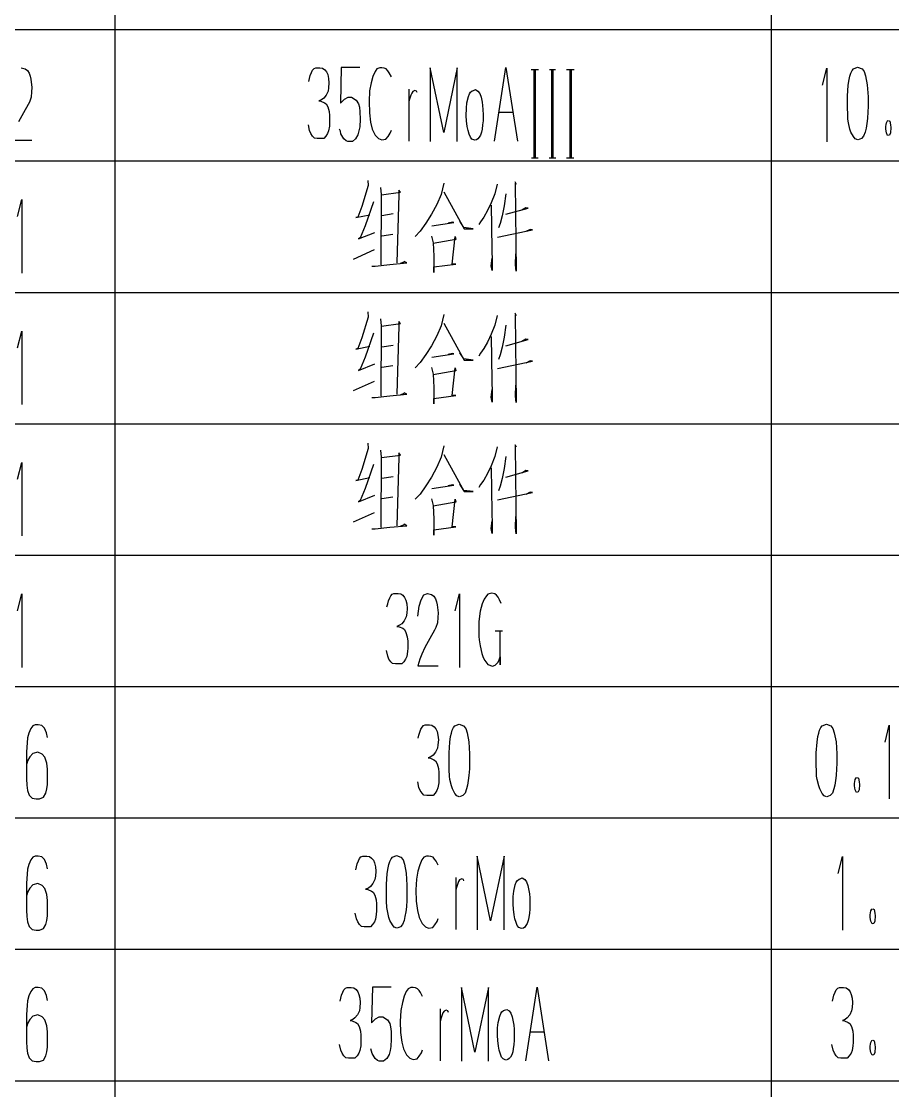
# Model space of a CAD drawing. Extents: x 0 to 8410, y 0 to 11890.
# Drawn here: x 7460 to 7925, y 1775 to 2344 of the extents above; entities that cross this region are included whole.
import ezdxf

# ---------------------------------------------------------------- set-up
doc = ezdxf.new("R2010")
doc.units = 0
doc.header["$MEASUREMENT"] = 0
doc.layers.add('6', color=7, linetype='Continuous')
doc.layers.add('9', color=7, linetype='Continuous')

# ---------------------------------------------------------------- blocks, each defined once
blk = doc.blocks.new('BLKENT892')
at = {"layer": '9', "color": 2, "linetype": 'Continuous'}
for p, q in [((7466.14, 1829), (7465.1, 1827.6)), ((7467.39, 1829.6), (7466.14, 1829)), ((7469.02, 1829.6), (7467.39, 1829.6)), ((7470.98, 1829.2), (7469.02, 1829.6)), ((7472.29, 1827.8), (7470.98, 1829.2)), ((7631.96, 1828.4), (7632.74, 1829.2)), ((7632.74, 1829.2), (7633.66, 1829.6)), ((7633.66, 1829.6), (7635.88, 1829.6)), ((7635.88, 1829.6), (7637.25, 1829.4)), ((7637.25, 1829.4), (7638.43, 1828.6)), ((7647.25, 1829.8), (7646.73, 1810.8)), ((7657.19, 1829.8), (7647.25, 1829.8)), ((7666.21, 1829), (7665.23, 1827.6)), ((7667.71, 1829.6), (7666.21, 1829)), ((7668.82, 1829.6), (7667.71, 1829.6)), ((7670.07, 1829.4), (7668.82, 1829.6)), ((7671.18, 1829), (7670.07, 1829.4)), ((7672.03, 1828), (7671.18, 1829)), ((7701.83, 1795.2), (7694.64, 1829.6)), ((7694.64, 1829.6), (7694.64, 1790.4)), ((7709.02, 1829.6), (7701.83, 1795.2)), ((7709.02, 1790.4), (7709.02, 1829.6)), ((7728.89, 1790.6), (7734.97, 1829.8)), ((7734.97, 1829.8), (7741.11, 1790.6)), ((7894.46, 1828.4), (7895.24, 1829.2)), ((7895.24, 1829.2), (7896.16, 1829.6)), ((7896.16, 1829.6), (7898.38, 1829.6)), ((7898.38, 1829.6), (7899.75, 1829.4)), ((7899.75, 1829.4), (7900.93, 1828.6)), ((7464.05, 1825.2), (7463.33, 1822.6)), ((7465.1, 1827.6), (7464.05, 1825.2)), ((7473.46, 1825.4), (7472.29, 1827.8)), ((7473.92, 1822.8), (7473.46, 1825.4)), ((7629.93, 1822.4), (7630.33, 1824)), ((7630.33, 1824), (7630.72, 1825.6)), ((7630.72, 1825.6), (7631.37, 1827.2)), ((7631.37, 1827.2), (7631.96, 1828.4)), ((7638.43, 1828.6), (7639.35, 1827.4)), ((7639.35, 1827.4), (7640, 1826)), ((7640, 1826), (7640.46, 1824)), ((7640.46, 1824), (7640.65, 1821.6)), ((7664.05, 1825), (7663.14, 1821.6)), ((7665.23, 1827.6), (7664.05, 1825)), ((7672.75, 1827), (7672.03, 1828)), ((7673.92, 1824.8), (7672.75, 1827)), ((7892.43, 1822.4), (7892.83, 1824)), ((7892.83, 1824), (7893.22, 1825.6)), ((7893.22, 1825.6), (7893.87, 1827.2)), ((7893.87, 1827.2), (7894.46, 1828.4)), ((7900.93, 1828.6), (7901.85, 1827.4)), ((7901.85, 1827.4), (7902.5, 1826)), ((7902.5, 1826), (7902.96, 1824)), ((7902.96, 1824), (7903.15, 1821.6)), ((7463.14, 1820), (7462.74, 1815.2)), ((7463.33, 1822.6), (7463.14, 1820)), ((7640.46, 1819), (7640.2, 1817.2)), ((7640.65, 1821.6), (7640.46, 1819)), ((7662.35, 1817.4), (7662.03, 1811.6)), ((7663.14, 1821.6), (7662.35, 1817.4)), ((7683.33, 1818.2), (7683.33, 1790.6)), ((7686.54, 1817.6), (7685.36, 1817)), ((7687.32, 1817.2), (7686.54, 1817.6)), ((7716.21, 1816.6), (7716.99, 1817.4)), ((7716.99, 1817.4), (7717.65, 1817.6)), ((7717.65, 1817.6), (7718.76, 1818)), ((7718.76, 1818), (7720.13, 1817.2)), ((7902.96, 1819), (7902.7, 1817.2)), ((7903.15, 1821.6), (7902.96, 1819)), ((7462.74, 1815.2), (7462.74, 1800.8)), ((7464.44, 1812.6), (7463.33, 1810.4)), ((7466.14, 1814.4), (7464.44, 1812.6)), ((7468.76, 1815), (7466.14, 1814.4)), ((7471.11, 1814), (7468.76, 1815)), ((7472.55, 1812.4), (7471.11, 1814)), ((7473.53, 1809.2), (7472.55, 1812.4)), ((7636.67, 1812.6), (7635.23, 1812)), ((7635.23, 1812), (7636.41, 1811.8)), ((7636.41, 1811.8), (7638.3, 1811)), ((7637.84, 1813.4), (7636.67, 1812.6)), ((7639.15, 1815), (7637.84, 1813.4)), ((7640.2, 1817.2), (7639.15, 1815)), ((7646.73, 1810.8), (7648.89, 1813)), ((7648.89, 1813), (7650.85, 1814)), ((7650.85, 1814), (7652.74, 1814)), ((7652.74, 1814), (7655.23, 1812.4)), ((7655.23, 1812.4), (7656.41, 1810.4)), ((7662.03, 1811.6), (7662.22, 1805.6)), ((7683.79, 1813.4), (7683.33, 1811.6)), ((7684.31, 1815), (7683.79, 1813.4)), ((7684.77, 1816.2), (7684.31, 1815)), ((7685.36, 1817), (7684.77, 1816.2)), ((7687.65, 1816.4), (7687.32, 1817.2)), ((7714.25, 1811), (7715.03, 1814.4)), ((7715.03, 1814.4), (7715.56, 1815.8)), ((7715.56, 1815.8), (7716.21, 1816.6)), ((7720.13, 1817.2), (7721.05, 1816)), ((7721.05, 1816), (7721.77, 1814)), ((7721.77, 1814), (7722.29, 1811.4)), ((7899.17, 1812.6), (7897.73, 1812)), ((7897.73, 1812), (7898.91, 1811.8)), ((7898.91, 1811.8), (7900.8, 1811)), ((7900.34, 1813.4), (7899.17, 1812.6)), ((7901.65, 1815), (7900.34, 1813.4)), ((7902.7, 1817.2), (7901.65, 1815)), ((7463.33, 1810.4), (7462.88, 1808.8)), ((7473.92, 1806), (7473.53, 1809.2)), ((7473.92, 1800.6), (7473.92, 1806)), ((7638.3, 1811), (7639.22, 1810.4)), ((7639.22, 1810.4), (7640.06, 1808.8)), ((7640.06, 1808.8), (7640.78, 1806.4)), ((7640.78, 1806.4), (7640.98, 1804.2)), ((7656.41, 1810.4), (7656.86, 1808.6)), ((7656.86, 1808.6), (7657.12, 1806.2)), ((7657.12, 1806.2), (7657.25, 1802.2)), ((7713.86, 1804), (7713.92, 1808.2)), ((7713.92, 1808.2), (7714.25, 1811)), ((7722.29, 1811.4), (7722.61, 1809.6)), ((7722.61, 1809.6), (7722.75, 1807.4)), ((7722.75, 1807.4), (7722.81, 1804.6)), ((7900.8, 1811), (7901.72, 1810.4)), ((7901.72, 1810.4), (7902.56, 1808.8)), ((7902.56, 1808.8), (7903.28, 1806.4)), ((7903.28, 1806.4), (7903.48, 1804.2)), ((7462.74, 1800.8), (7462.88, 1797.4)), ((7473.92, 1797.8), (7473.92, 1800.6)), ((7640.98, 1800.4), (7640.91, 1798.6)), ((7640.98, 1804.2), (7640.98, 1800.4)), ((7657.25, 1802.2), (7657.06, 1798.2)), ((7662.22, 1805.6), (7662.81, 1800.6)), ((7662.81, 1800.6), (7663.79, 1797)), ((7714.05, 1801.4), (7713.86, 1804)), ((7714.38, 1798.4), (7714.05, 1801.4)), ((7722.81, 1801.4), (7722.61, 1799.2)), ((7722.81, 1804.6), (7722.81, 1801.4)), ((7738.56, 1805.8), (7731.18, 1805.8)), ((7903.48, 1800.4), (7903.41, 1798.6)), ((7903.48, 1804.2), (7903.48, 1800.4)), ((7912.76, 1799.4), (7912.96, 1800.4)), ((7912.96, 1800.4), (7913.48, 1801.4)), ((7913.48, 1801.4), (7913.81, 1801.6)), ((7913.94, 1801.6), (7914.66, 1801.2)), ((7914.66, 1801.2), (7915.11, 1799.2)), ((7462.88, 1797.4), (7463.27, 1794.6)), ((7463.27, 1794.6), (7464.12, 1792.2)), ((7473.01, 1793.2), (7473.59, 1795.4)), ((7473.59, 1795.4), (7473.92, 1797.8)), ((7630.33, 1796.2), (7629.67, 1799.2)), ((7630.98, 1794.6), (7630.33, 1796.2)), ((7631.96, 1793.2), (7630.98, 1794.6)), ((7639.87, 1794.6), (7638.95, 1793.2)), ((7640.46, 1796), (7639.87, 1794.6)), ((7640.91, 1798.6), (7640.46, 1796)), ((7646.73, 1795.8), (7646.34, 1797)), ((7647.06, 1794.4), (7646.73, 1795.8)), ((7656.67, 1796), (7656.08, 1794)), ((7657.06, 1798.2), (7656.67, 1796)), ((7663.79, 1797), (7665.36, 1793.8)), ((7672.16, 1793), (7673.33, 1794.8)), ((7673.33, 1794.8), (7673.92, 1796.4)), ((7714.84, 1796.2), (7714.38, 1798.4)), ((7715.43, 1794.2), (7714.84, 1796.2)), ((7721.96, 1795.4), (7721.44, 1793.8)), ((7722.29, 1797), (7721.96, 1795.4)), ((7722.61, 1799.2), (7722.29, 1797)), ((7892.83, 1796.2), (7892.17, 1799.2)), ((7893.48, 1794.6), (7892.83, 1796.2)), ((7894.46, 1793.2), (7893.48, 1794.6)), ((7902.37, 1794.6), (7901.45, 1793.2)), ((7902.96, 1796), (7902.37, 1794.6)), ((7903.41, 1798.6), (7902.96, 1796)), ((7912.63, 1798.4), (7912.76, 1799.4)), ((7912.63, 1797), (7912.63, 1798.4)), ((7912.96, 1795), (7912.63, 1797)), ((7913.55, 1793.6), (7912.96, 1795)), ((7915.05, 1795), (7914.46, 1793.8)), ((7915.24, 1797.8), (7915.05, 1795)), ((7915.11, 1799.2), (7915.24, 1797.8)), ((7464.12, 1792.2), (7465.69, 1790.6)), ((7465.69, 1790.6), (7467.91, 1790.2)), ((7467.91, 1790.2), (7469.67, 1790.2)), ((7469.67, 1790.2), (7471.76, 1791)), ((7471.76, 1791), (7473.01, 1793.2)), ((7632.94, 1792.2), (7631.96, 1793.2)), ((7634.44, 1792), (7632.94, 1792.2)), ((7637.84, 1792), (7634.44, 1792)), ((7638.95, 1793.2), (7637.84, 1792)), ((7648.63, 1791.8), (7647.06, 1794.4)), ((7649.8, 1790.8), (7648.63, 1791.8)), ((7650.78, 1790.4), (7649.8, 1790.8)), ((7653.14, 1790.4), (7650.78, 1790.4)), ((7654.77, 1791.8), (7653.14, 1790.4)), ((7656.08, 1794), (7654.77, 1791.8)), ((7665.36, 1793.8), (7667.12, 1792)), ((7667.12, 1792), (7668.82, 1791.2)), ((7668.82, 1791.2), (7670.98, 1791.6)), ((7670.98, 1791.6), (7672.16, 1793)), ((7716.08, 1792.6), (7715.43, 1794.2)), ((7716.86, 1791.6), (7716.08, 1792.6)), ((7718.37, 1791), (7716.86, 1791.6)), ((7719.41, 1791.2), (7718.43, 1791)), ((7720.13, 1791.8), (7719.41, 1791.2)), ((7720.72, 1792.6), (7720.13, 1791.8)), ((7721.44, 1793.8), (7720.72, 1792.6)), ((7895.44, 1792.2), (7894.46, 1793.2)), ((7896.94, 1792), (7895.44, 1792.2)), ((7900.34, 1792), (7896.94, 1792)), ((7901.45, 1793.2), (7900.34, 1792)), ((7914.46, 1793.8), (7913.55, 1793.6))]:
    blk.add_line(p, q, dxfattribs=at)
blk = doc.blocks.new('BLKENT893')
at = {"layer": '9', "color": 2, "linetype": 'Continuous'}
for p, q in [((7465.1, 1897.6), (7464.05, 1895.2)), ((7466.14, 1899), (7465.1, 1897.6)), ((7467.39, 1899.6), (7466.14, 1899)), ((7469.02, 1899.6), (7467.39, 1899.6)), ((7470.98, 1899.2), (7469.02, 1899.6)), ((7472.29, 1897.8), (7470.98, 1899.2)), ((7473.46, 1895.4), (7472.29, 1897.8)), ((7639.05, 1895.6), (7639.71, 1897.2)), ((7639.71, 1897.2), (7640.29, 1898.4)), ((7640.29, 1898.4), (7641.08, 1899.2)), ((7641.08, 1899.2), (7641.99, 1899.6)), ((7641.99, 1899.6), (7644.22, 1899.6)), ((7644.22, 1899.6), (7645.59, 1899.4)), ((7645.59, 1899.4), (7646.76, 1898.6)), ((7646.76, 1898.6), (7647.68, 1897.4)), ((7647.68, 1897.4), (7648.33, 1896)), ((7656.44, 1896.8), (7657.16, 1898.2)), ((7657.16, 1898.2), (7657.81, 1899)), ((7657.81, 1899), (7660.03, 1900)), ((7660.03, 1900), (7662.39, 1899)), ((7662.39, 1899), (7663.56, 1897.6)), ((7663.56, 1897.6), (7664.28, 1895.4)), ((7673.56, 1897.6), (7672.39, 1895)), ((7674.54, 1899), (7673.56, 1897.6)), ((7676.05, 1899.6), (7674.54, 1899)), ((7677.16, 1899.6), (7676.05, 1899.6)), ((7678.4, 1899.4), (7677.16, 1899.6)), ((7679.51, 1899), (7678.4, 1899.4)), ((7680.36, 1898), (7679.51, 1899)), ((7681.08, 1897), (7680.36, 1898)), ((7682.26, 1894.8), (7681.08, 1897)), ((7710.16, 1865.2), (7702.97, 1899.6)), ((7702.97, 1899.6), (7702.97, 1860.4)), ((7717.35, 1899.6), (7710.16, 1865.2)), ((7717.35, 1860.4), (7717.35, 1899.6)), ((7895.51, 1890.4), (7897.73, 1899.4)), ((7897.73, 1899.4), (7897.73, 1860.2)), ((7463.33, 1892.6), (7463.14, 1890)), ((7464.05, 1895.2), (7463.33, 1892.6)), ((7473.92, 1892.8), (7473.46, 1895.4)), ((7638.27, 1892.4), (7638.66, 1894)), ((7638.66, 1894), (7639.05, 1895.6)), ((7648.33, 1896), (7648.79, 1894)), ((7648.79, 1894), (7648.99, 1891.6)), ((7648.99, 1891.6), (7648.79, 1889)), ((7655.07, 1890.4), (7655.52, 1893.4)), ((7655.52, 1893.4), (7655.98, 1895.2)), ((7655.98, 1895.2), (7656.44, 1896.8)), ((7664.28, 1895.4), (7665.2, 1890.6)), ((7671.47, 1891.6), (7670.69, 1887.4)), ((7672.39, 1895), (7671.47, 1891.6)), ((7463.14, 1890), (7462.74, 1885.2)), ((7648.53, 1887.2), (7647.48, 1885)), ((7648.79, 1889), (7648.53, 1887.2)), ((7654.67, 1884.6), (7655.07, 1890.4)), ((7665.2, 1890.6), (7665.59, 1884.2)), ((7670.69, 1887.4), (7670.36, 1881.6)), ((7691.67, 1888.2), (7691.67, 1860.6)), ((7693.11, 1886.2), (7692.65, 1885)), ((7693.69, 1887), (7693.11, 1886.2)), ((7694.87, 1887.6), (7693.69, 1887)), ((7695.65, 1887.2), (7694.87, 1887.6)), ((7695.98, 1886.4), (7695.65, 1887.2)), ((7723.37, 1884.4), (7723.89, 1885.8)), ((7723.89, 1885.8), (7724.54, 1886.6)), ((7724.54, 1886.6), (7725.33, 1887.4)), ((7725.33, 1887.4), (7725.98, 1887.6)), ((7725.98, 1887.6), (7727.09, 1888)), ((7727.09, 1888), (7728.46, 1887.2)), ((7728.46, 1887.2), (7729.38, 1886)), ((7729.38, 1886), (7730.1, 1884)), ((7462.74, 1885.2), (7462.74, 1870.8)), ((7463.33, 1880.4), (7462.88, 1878.8)), ((7464.44, 1882.6), (7463.33, 1880.4)), ((7466.14, 1884.4), (7464.44, 1882.6)), ((7468.76, 1885), (7466.14, 1884.4)), ((7471.11, 1884), (7468.76, 1885)), ((7472.55, 1882.4), (7471.11, 1884)), ((7473.53, 1879.2), (7472.55, 1882.4)), ((7645, 1882.6), (7643.56, 1882)), ((7643.56, 1882), (7644.74, 1881.8)), ((7644.74, 1881.8), (7646.63, 1881)), ((7646.18, 1883.4), (7645, 1882.6)), ((7647.48, 1885), (7646.18, 1883.4)), ((7646.63, 1881), (7647.55, 1880.4)), ((7647.55, 1880.4), (7648.4, 1878.8)), ((7654.67, 1877.6), (7654.67, 1884.6)), ((7665.59, 1884.2), (7665.59, 1879)), ((7670.36, 1881.6), (7670.56, 1875.6)), ((7692.12, 1883.4), (7691.67, 1881.6)), ((7692.65, 1885), (7692.12, 1883.4)), ((7722.26, 1878.2), (7722.58, 1881)), ((7722.58, 1881), (7723.37, 1884.4)), ((7730.1, 1884), (7730.62, 1881.4)), ((7730.62, 1881.4), (7730.95, 1879.6)), ((7473.92, 1876), (7473.53, 1879.2)), ((7473.92, 1870.6), (7473.92, 1876)), ((7648.4, 1878.8), (7649.12, 1876.4)), ((7649.12, 1876.4), (7649.31, 1874.2)), ((7649.31, 1874.2), (7649.31, 1870.4)), ((7654.74, 1875.6), (7654.67, 1877.6)), ((7654.87, 1872.2), (7654.74, 1875.6)), ((7665.52, 1876.2), (7665.26, 1872.6)), ((7665.59, 1879), (7665.52, 1876.2)), ((7670.56, 1875.6), (7671.14, 1870.6)), ((7722.19, 1874), (7722.26, 1878.2)), ((7730.95, 1879.6), (7731.08, 1877.4)), ((7731.08, 1877.4), (7731.15, 1874.6)), ((7731.15, 1874.6), (7731.15, 1871.4)), ((7462.74, 1870.8), (7462.88, 1867.4)), ((7473.92, 1867.8), (7473.92, 1870.6)), ((7638.66, 1866.2), (7638.01, 1869.2)), ((7649.25, 1868.6), (7648.79, 1866)), ((7649.31, 1870.4), (7649.25, 1868.6)), ((7655.2, 1870.4), (7654.87, 1872.2)), ((7655.98, 1867), (7655.2, 1870.4)), ((7664.93, 1870), (7664.54, 1867.4)), ((7665.26, 1872.6), (7664.93, 1870)), ((7671.14, 1870.6), (7672.12, 1867)), ((7722.39, 1871.4), (7722.19, 1874)), ((7722.71, 1868.4), (7722.39, 1871.4)), ((7730.95, 1869.2), (7730.62, 1867)), ((7731.15, 1871.4), (7730.95, 1869.2)), ((7912.63, 1868.4), (7912.76, 1869.4)), ((7912.76, 1869.4), (7912.96, 1870.4)), ((7912.96, 1870.4), (7913.48, 1871.4)), ((7913.48, 1871.4), (7913.81, 1871.6)), ((7913.94, 1871.6), (7914.66, 1871.2)), ((7914.66, 1871.2), (7915.11, 1869.2)), ((7915.11, 1869.2), (7915.24, 1867.8)), ((7462.88, 1867.4), (7463.27, 1864.6)), ((7463.27, 1864.6), (7464.12, 1862.2)), ((7471.76, 1861), (7473.01, 1863.2)), ((7473.01, 1863.2), (7473.59, 1865.4)), ((7473.59, 1865.4), (7473.92, 1867.8)), ((7639.31, 1864.6), (7638.66, 1866.2)), ((7640.29, 1863.2), (7639.31, 1864.6)), ((7641.27, 1862.2), (7640.29, 1863.2)), ((7647.29, 1863.2), (7646.18, 1862)), ((7648.2, 1864.6), (7647.29, 1863.2)), ((7648.79, 1866), (7648.2, 1864.6)), ((7656.5, 1865.4), (7655.98, 1867)), ((7657.81, 1863), (7656.5, 1865.4)), ((7658.79, 1861.8), (7657.81, 1863)), ((7663.24, 1863.2), (7662.12, 1862)), ((7664.02, 1865.4), (7663.24, 1863.2)), ((7664.54, 1867.4), (7664.02, 1865.4)), ((7672.12, 1867), (7673.69, 1863.8)), ((7673.69, 1863.8), (7675.46, 1862)), ((7679.31, 1861.6), (7680.49, 1863)), ((7680.49, 1863), (7681.67, 1864.8)), ((7681.67, 1864.8), (7682.26, 1866.4)), ((7723.17, 1866.2), (7722.71, 1868.4)), ((7723.76, 1864.2), (7723.17, 1866.2)), ((7724.41, 1862.6), (7723.76, 1864.2)), ((7729.77, 1863.8), (7729.05, 1862.6)), ((7730.3, 1865.4), (7729.77, 1863.8)), ((7730.62, 1867), (7730.3, 1865.4)), ((7912.63, 1867), (7912.63, 1868.4)), ((7912.96, 1865), (7912.63, 1867)), ((7913.55, 1863.6), (7912.96, 1865)), ((7914.46, 1863.8), (7913.55, 1863.6)), ((7915.05, 1865), (7914.46, 1863.8)), ((7915.24, 1867.8), (7915.05, 1865)), ((7464.12, 1862.2), (7465.69, 1860.6)), ((7465.69, 1860.6), (7467.91, 1860.2)), ((7467.91, 1860.2), (7469.67, 1860.2)), ((7469.67, 1860.2), (7471.76, 1861)), ((7642.78, 1862), (7641.27, 1862.2)), ((7646.18, 1862), (7642.78, 1862)), ((7660.1, 1861.2), (7658.79, 1861.8)), ((7662.12, 1862), (7660.36, 1861.2)), ((7675.46, 1862), (7677.16, 1861.2)), ((7677.16, 1861.2), (7679.31, 1861.6)), ((7725.2, 1861.6), (7724.41, 1862.6)), ((7726.7, 1861), (7725.2, 1861.6)), ((7727.75, 1861.2), (7726.77, 1861)), ((7728.46, 1861.8), (7727.75, 1861.2)), ((7729.05, 1862.6), (7728.46, 1861.8))]:
    blk.add_line(p, q, dxfattribs=at)
blk = doc.blocks.new('BLKENT894')
at = {"layer": '9', "color": 2, "linetype": 'Continuous'}
for p, q in [((7465.1, 1967.6), (7464.05, 1965.2)), ((7466.14, 1969), (7465.1, 1967.6)), ((7467.39, 1969.6), (7466.14, 1969)), ((7469.02, 1969.6), (7467.39, 1969.6)), ((7470.98, 1969.2), (7469.02, 1969.6)), ((7472.29, 1967.8), (7470.98, 1969.2)), ((7473.46, 1965.4), (7472.29, 1967.8)), ((7473.92, 1962.8), (7473.46, 1965.4)), ((7671.99, 1964), (7672.38, 1965.6)), ((7672.38, 1965.6), (7673.04, 1967.2)), ((7673.04, 1967.2), (7673.63, 1968.4)), ((7673.63, 1968.4), (7674.41, 1969.2)), ((7674.41, 1969.2), (7675.33, 1969.6)), ((7675.33, 1969.6), (7677.55, 1969.6)), ((7677.55, 1969.6), (7678.92, 1969.4)), ((7678.92, 1969.4), (7680.1, 1968.6)), ((7680.1, 1968.6), (7681.01, 1967.4)), ((7681.01, 1967.4), (7681.67, 1966)), ((7681.67, 1966), (7682.12, 1964)), ((7689.31, 1965.2), (7689.77, 1966.8)), ((7689.77, 1966.8), (7690.49, 1968.2)), ((7690.49, 1968.2), (7691.14, 1969)), ((7691.14, 1969), (7693.37, 1970)), ((7693.37, 1970), (7695.72, 1969)), ((7695.72, 1969), (7696.89, 1967.6)), ((7696.89, 1967.6), (7697.61, 1965.4)), ((7697.61, 1965.4), (7698.53, 1960.6)), ((7885.15, 1965.2), (7885.6, 1966.8)), ((7885.6, 1966.8), (7886.32, 1968.2)), ((7886.32, 1968.2), (7886.98, 1969)), ((7886.98, 1969), (7889.2, 1970)), ((7889.2, 1970), (7891.55, 1969)), ((7891.55, 1969), (7892.73, 1967.6)), ((7892.73, 1967.6), (7893.45, 1965.4)), ((7893.45, 1965.4), (7894.36, 1960.6)), ((7920.51, 1960.4), (7922.73, 1969.4)), ((7922.73, 1969.4), (7922.73, 1930.2)), ((7463.14, 1960), (7462.74, 1955.2)), ((7463.33, 1962.6), (7463.14, 1960)), ((7464.05, 1965.2), (7463.33, 1962.6)), ((7671.6, 1962.4), (7671.99, 1964)), ((7682.12, 1964), (7682.32, 1961.6)), ((7682.32, 1961.6), (7682.12, 1959)), ((7688.01, 1954.6), (7688.4, 1960.4)), ((7688.4, 1960.4), (7688.86, 1963.4)), ((7688.86, 1963.4), (7689.31, 1965.2)), ((7698.53, 1960.6), (7698.92, 1954.2)), ((7883.84, 1954.6), (7884.23, 1960.4)), ((7884.23, 1960.4), (7884.69, 1963.4)), ((7884.69, 1963.4), (7885.15, 1965.2)), ((7894.36, 1960.6), (7894.75, 1954.2)), ((7462.74, 1955.2), (7462.74, 1940.8)), ((7466.14, 1954.4), (7464.44, 1952.6)), ((7468.76, 1955), (7466.14, 1954.4)), ((7471.11, 1954), (7468.76, 1955)), ((7472.55, 1952.4), (7471.11, 1954)), ((7680.82, 1955), (7679.51, 1953.4)), ((7681.86, 1957.2), (7680.82, 1955)), ((7682.12, 1959), (7681.86, 1957.2)), ((7688.01, 1947.6), (7688.01, 1954.6)), ((7698.92, 1954.2), (7698.92, 1949)), ((7883.84, 1947.6), (7883.84, 1954.6)), ((7894.75, 1954.2), (7894.75, 1949)), ((7463.33, 1950.4), (7462.88, 1948.8)), ((7464.44, 1952.6), (7463.33, 1950.4)), ((7473.53, 1949.2), (7472.55, 1952.4)), ((7473.92, 1946), (7473.53, 1949.2)), ((7678.33, 1952.6), (7676.89, 1952)), ((7676.89, 1952), (7678.07, 1951.8)), ((7678.07, 1951.8), (7679.97, 1951)), ((7679.51, 1953.4), (7678.33, 1952.6)), ((7679.97, 1951), (7680.88, 1950.4)), ((7680.88, 1950.4), (7681.73, 1948.8)), ((7681.73, 1948.8), (7682.45, 1946.4)), ((7698.92, 1949), (7698.86, 1946.2)), ((7894.75, 1949), (7894.69, 1946.2)), ((7473.92, 1940.6), (7473.92, 1946)), ((7682.45, 1946.4), (7682.65, 1944.2)), ((7682.65, 1944.2), (7682.65, 1940.4)), ((7688.07, 1945.6), (7688.01, 1947.6)), ((7688.2, 1942.2), (7688.07, 1945.6)), ((7698.59, 1942.6), (7698.27, 1940)), ((7698.86, 1946.2), (7698.59, 1942.6)), ((7883.9, 1945.6), (7883.84, 1947.6)), ((7884.04, 1942.2), (7883.9, 1945.6)), ((7894.43, 1942.6), (7894.1, 1940)), ((7894.69, 1946.2), (7894.43, 1942.6)), ((7462.74, 1940.8), (7462.88, 1937.4)), ((7462.88, 1937.4), (7463.27, 1934.6)), ((7473.59, 1935.4), (7473.92, 1937.8)), ((7473.92, 1937.8), (7473.92, 1940.6)), ((7671.99, 1936.2), (7671.34, 1939.2)), ((7682.58, 1938.6), (7682.12, 1936)), ((7682.65, 1940.4), (7682.58, 1938.6)), ((7688.53, 1940.4), (7688.2, 1942.2)), ((7689.31, 1937), (7688.53, 1940.4)), ((7689.84, 1935.4), (7689.31, 1937)), ((7697.88, 1937.4), (7697.35, 1935.4)), ((7698.27, 1940), (7697.88, 1937.4)), ((7884.36, 1940.4), (7884.04, 1942.2)), ((7885.15, 1937), (7884.36, 1940.4)), ((7885.67, 1935.4), (7885.15, 1937)), ((7893.71, 1937.4), (7893.19, 1935.4)), ((7894.1, 1940), (7893.71, 1937.4)), ((7904.3, 1938.4), (7904.43, 1939.4)), ((7904.3, 1937), (7904.3, 1938.4)), ((7904.62, 1935), (7904.3, 1937)), ((7904.43, 1939.4), (7904.62, 1940.4)), ((7904.62, 1940.4), (7905.15, 1941.4)), ((7905.15, 1941.4), (7905.47, 1941.6)), ((7905.6, 1941.6), (7906.32, 1941.2)), ((7906.32, 1941.2), (7906.78, 1939.2)), ((7906.91, 1937.8), (7906.72, 1935)), ((7906.78, 1939.2), (7906.91, 1937.8)), ((7463.27, 1934.6), (7464.12, 1932.2)), ((7464.12, 1932.2), (7465.69, 1930.6)), ((7471.76, 1931), (7473.01, 1933.2)), ((7473.01, 1933.2), (7473.59, 1935.4)), ((7672.65, 1934.6), (7671.99, 1936.2)), ((7673.63, 1933.2), (7672.65, 1934.6)), ((7674.61, 1932.2), (7673.63, 1933.2)), ((7676.11, 1932), (7674.61, 1932.2)), ((7679.51, 1932), (7676.11, 1932)), ((7680.62, 1933.2), (7679.51, 1932)), ((7681.54, 1934.6), (7680.62, 1933.2)), ((7682.12, 1936), (7681.54, 1934.6)), ((7691.14, 1933), (7689.84, 1935.4)), ((7692.12, 1931.8), (7691.14, 1933)), ((7693.43, 1931.2), (7692.12, 1931.8)), ((7695.46, 1932), (7693.69, 1931.2)), ((7696.57, 1933.2), (7695.46, 1932)), ((7697.35, 1935.4), (7696.57, 1933.2)), ((7886.98, 1933), (7885.67, 1935.4)), ((7887.96, 1931.8), (7886.98, 1933)), ((7889.26, 1931.2), (7887.96, 1931.8)), ((7891.29, 1932), (7889.53, 1931.2)), ((7892.4, 1933.2), (7891.29, 1932)), ((7893.19, 1935.4), (7892.4, 1933.2)), ((7905.21, 1933.6), (7904.62, 1935)), ((7906.13, 1933.8), (7905.21, 1933.6)), ((7906.72, 1935), (7906.13, 1933.8)), ((7465.69, 1930.6), (7467.91, 1930.2)), ((7467.91, 1930.2), (7469.67, 1930.2)), ((7469.67, 1930.2), (7471.76, 1931))]:
    blk.add_line(p, q, dxfattribs=at)
blk = doc.blocks.new('BLKENT895')
at = {"layer": '9', "color": 2, "linetype": 'Continuous'}
for p, q in [((7458.01, 2030.4), (7460.23, 2039.4)), ((7460.23, 2039.4), (7460.23, 2000.2)), ((7657.74, 2039.2), (7658.66, 2039.6)), ((7658.66, 2039.6), (7660.88, 2039.6)), ((7660.88, 2039.6), (7662.25, 2039.4)), ((7662.25, 2039.4), (7663.43, 2038.6)), ((7674.61, 2038.8), (7676.5, 2039.6)), ((7676.5, 2039.6), (7678.73, 2039)), ((7691.34, 2030.4), (7693.56, 2039.4)), ((7693.56, 2039.4), (7693.56, 2000.2)), ((7710.82, 2039.8), (7708.73, 2039.2)), ((7712.52, 2039.4), (7710.82, 2039.8)), ((7713.37, 2038.6), (7712.52, 2039.4)), ((7654.93, 2032.4), (7655.33, 2034)), ((7655.33, 2034), (7655.72, 2035.6)), ((7655.72, 2035.6), (7656.37, 2037.2)), ((7656.37, 2037.2), (7656.96, 2038.4)), ((7656.96, 2038.4), (7657.74, 2039.2)), ((7663.43, 2038.6), (7664.35, 2037.4)), ((7664.35, 2037.4), (7665, 2036)), ((7665, 2036), (7665.46, 2034)), ((7665.46, 2034), (7665.65, 2031.6)), ((7672.06, 2032.8), (7673.1, 2036.2)), ((7673.1, 2036.2), (7674.61, 2038.8)), ((7678.73, 2039), (7679.9, 2038.2)), ((7679.9, 2038.2), (7680.75, 2036.8)), ((7680.75, 2036.8), (7681.34, 2035.2)), ((7681.34, 2035.2), (7681.73, 2033.6)), ((7705.72, 2034), (7704.67, 2030.2)), ((7706.83, 2036.6), (7705.72, 2034)), ((7707.94, 2038.4), (7706.83, 2036.6)), ((7708.73, 2039.2), (7707.94, 2038.4)), ((7714.15, 2037.6), (7713.37, 2038.6)), ((7714.93, 2036.2), (7714.15, 2037.6)), ((7715.78, 2034.2), (7714.93, 2036.2)), ((7665.46, 2029), (7665.2, 2027.2)), ((7665.65, 2031.6), (7665.46, 2029)), ((7671.41, 2027.4), (7672.06, 2032.8)), ((7681.73, 2033.6), (7682.19, 2029.2)), ((7682.19, 2029.2), (7682.06, 2026.8)), ((7704.67, 2030.2), (7704.22, 2027.4)), ((7661.67, 2022.6), (7660.23, 2022)), ((7662.84, 2023.4), (7661.67, 2022.6)), ((7664.15, 2025), (7662.84, 2023.4)), ((7665.2, 2027.2), (7664.15, 2025)), ((7681.8, 2024), (7681.01, 2021.4)), ((7682.06, 2026.8), (7681.8, 2024)), ((7703.95, 2024.4), (7703.89, 2020.4)), ((7704.22, 2027.4), (7703.95, 2024.4)), ((7660.23, 2022), (7661.41, 2021.8)), ((7661.41, 2021.8), (7663.3, 2021)), ((7663.3, 2021), (7664.22, 2020.4)), ((7664.22, 2020.4), (7665.06, 2018.8)), ((7665.06, 2018.8), (7665.78, 2016.4)), ((7680.29, 2020), (7677.81, 2015.6)), ((7681.01, 2021.4), (7680.29, 2020)), ((7703.89, 2020.4), (7703.95, 2016.6)), ((7703.95, 2016.6), (7704.09, 2014.8)), ((7716.57, 2019.4), (7712.65, 2019.4)), ((7715.33, 2001.6), (7715.33, 2019.2)), ((7665.78, 2016.4), (7665.98, 2014.2)), ((7665.98, 2014.2), (7665.98, 2010.4)), ((7677.81, 2015.6), (7675.2, 2010.8)), ((7704.09, 2014.8), (7704.54, 2011.6)), ((7704.54, 2011.6), (7705.46, 2007.6)), ((7655.33, 2006.2), (7654.67, 2009.2)), ((7655.98, 2004.6), (7655.33, 2006.2)), ((7665.46, 2006), (7664.87, 2004.6)), ((7665.91, 2008.6), (7665.46, 2006)), ((7665.98, 2010.4), (7665.91, 2008.6)), ((7673.43, 2007.2), (7672.45, 2004.6)), ((7675.2, 2010.8), (7673.43, 2007.2)), ((7705.46, 2007.6), (7706.24, 2005.4)), ((7706.24, 2005.4), (7707.03, 2003.8)), ((7714.8, 2004.2), (7715.33, 2005.8)), ((7715.33, 2005.8), (7715.33, 2001.6)), ((7656.96, 2003.2), (7655.98, 2004.6)), ((7657.94, 2002.2), (7656.96, 2003.2)), ((7659.44, 2002), (7657.94, 2002.2)), ((7662.84, 2002), (7659.44, 2002)), ((7663.95, 2003.2), (7662.84, 2002)), ((7664.87, 2004.6), (7663.95, 2003.2)), ((7672.45, 2004.6), (7671.41, 2001)), ((7671.41, 2001), (7682.19, 2001)), ((7707.03, 2003.8), (7708.79, 2001.8)), ((7708.79, 2001.8), (7711.14, 2000.8)), ((7711.14, 2000.8), (7712.65, 2001.4)), ((7712.65, 2001.4), (7713.56, 2002.2)), ((7713.56, 2002.2), (7714.22, 2003)), ((7714.22, 2003), (7714.8, 2004.2))]:
    blk.add_line(p, q, dxfattribs=at)
blk = doc.blocks.new('BLKENT896')
at = {"layer": '9', "color": 2, "linetype": 'Continuous'}
for p, q in [((7644.8, 2119.61), (7644.93, 2116.86)), ((7644.93, 2116.86), (7641.54, 2105.69)), ((7651.47, 2115.88), (7651.86, 2112.16)), ((7662.19, 2113.33), (7661.27, 2114.51)), ((7661.27, 2114.51), (7661.27, 2112.16)), ((7685.33, 2118.24), (7683.76, 2112.16)), ((7685.33, 2113.53), (7696.05, 2093.92)), ((7713.69, 2117.65), (7712.39, 2112.55)), ((7723.1, 2119.02), (7723.89, 2117.65)), ((7723.89, 2117.65), (7723.37, 2118.24)), ((7723.37, 2118.24), (7723.76, 2071.37)), ((7458.01, 2100.4), (7460.23, 2109.4)), ((7460.23, 2109.4), (7460.23, 2070.2)), ((7647.81, 2108.24), (7643.24, 2095.49)), ((7651.86, 2112.16), (7651.6, 2074.71)), ((7651.99, 2111.96), (7662.19, 2113.33)), ((7661.27, 2112.16), (7660.23, 2075.69)), ((7683.76, 2112.16), (7681.54, 2106.86)), ((7712.39, 2112.55), (7710.56, 2107.65)), ((7718.27, 2112.55), (7717.48, 2106.08)), ((7641.54, 2105.69), (7639.31, 2100)), ((7681.54, 2106.86), (7678.66, 2101.57)), ((7708.59, 2103.53), (7706.5, 2100)), ((7710.56, 2107.65), (7708.59, 2103.53)), ((7710.56, 2106.47), (7710.82, 2083.14)), ((7717.48, 2106.08), (7716.44, 2100.78)), ((7718.27, 2101.57), (7730.16, 2104.9)), ((7728.99, 2105.1), (7726.76, 2103.73)), ((7730.16, 2104.9), (7728.99, 2105.1)), ((7638.4, 2099.8), (7645.72, 2101.37)), ((7639.31, 2100), (7638.4, 2099.8)), ((7658.27, 2101.76), (7652.12, 2100.78)), ((7675.65, 2096.86), (7672.65, 2092.55)), ((7678.66, 2101.57), (7675.65, 2096.86)), ((7678.92, 2095.49), (7690.56, 2097.25)), ((7689.9, 2097.45), (7687.55, 2096.86)), ((7690.56, 2097.25), (7689.9, 2097.45)), ((7695.91, 2094.51), (7693.82, 2097.84)), ((7704.8, 2097.65), (7703.89, 2096.08)), ((7706.5, 2100), (7704.8, 2097.65)), ((7715.26, 2096.67), (7714.48, 2094.31)), ((7716.44, 2100.78), (7715.26, 2096.67)), ((7639.71, 2088.43), (7648.46, 2091.96)), ((7643.24, 2095.49), (7640.62, 2089.02)), ((7652.12, 2090.2), (7658.14, 2090.98)), ((7672.65, 2092.55), (7670.03, 2089.8)), ((7700.88, 2093.92), (7695.91, 2094.51)), ((7696.05, 2093.92), (7700.88, 2093.92)), ((7713.95, 2089.41), (7732.52, 2093.33)), ((7731.34, 2093.53), (7728.99, 2092.35)), ((7732.52, 2093.33), (7731.34, 2093.53)), ((7640.62, 2089.02), (7639.71, 2088.43)), ((7678.66, 2090), (7679.58, 2086.47)), ((7691.6, 2088.24), (7679.58, 2086.08)), ((7679.58, 2086.47), (7679.97, 2079.22)), ((7689.77, 2075.1), (7691.34, 2089.8)), ((7691.34, 2089.8), (7691.6, 2088.24)), ((7637.09, 2077.65), (7648.2, 2082.75)), ((7710.82, 2083.14), (7710.95, 2076.27)), ((7723.5, 2074.71), (7723.63, 2080.59)), ((7646.9, 2073.92), (7648.59, 2073.92)), ((7648.59, 2073.92), (7656.44, 2074.9)), ((7656.44, 2074.9), (7665.59, 2075.69)), ((7663.89, 2076.08), (7661.93, 2075.29)), ((7664.02, 2076.47), (7663.89, 2076.08)), ((7665.59, 2075.69), (7664.02, 2076.47)), ((7679.97, 2079.22), (7679.97, 2070.59)), ((7679.97, 2073.53), (7691.6, 2075.1)), ((7691.6, 2075.1), (7689.77, 2075.1)), ((7710.56, 2074.12), (7710.95, 2078.24)), ((7710.95, 2071.57), (7710.56, 2074.12)), ((7710.95, 2076.27), (7710.95, 2071.57)), ((7723.76, 2071.37), (7723.5, 2074.71)), ((7679.97, 2070.59), (7679.97, 2073.53))]:
    blk.add_line(p, q, dxfattribs=at)
blk = doc.blocks.new('BLKENT897')
at = {"layer": '9', "color": 2, "linetype": 'Continuous'}
for p, q in [((7644.8, 2189.61), (7644.93, 2186.86)), ((7685.33, 2188.24), (7683.76, 2182.16)), ((7713.69, 2187.65), (7712.39, 2182.55)), ((7723.1, 2189.02), (7723.89, 2187.65)), ((7723.89, 2187.65), (7723.37, 2188.24)), ((7723.37, 2188.24), (7723.76, 2141.37)), ((7644.93, 2186.86), (7641.54, 2175.69)), ((7651.47, 2185.88), (7651.86, 2182.16)), ((7651.86, 2182.16), (7651.6, 2144.71)), ((7651.99, 2181.96), (7662.19, 2183.33)), ((7661.27, 2182.16), (7660.23, 2145.69)), ((7662.19, 2183.33), (7661.27, 2184.51)), ((7661.27, 2184.51), (7661.27, 2182.16)), ((7683.76, 2182.16), (7681.54, 2176.86)), ((7685.33, 2183.53), (7696.05, 2163.92)), ((7712.39, 2182.55), (7710.56, 2177.65)), ((7718.27, 2182.55), (7717.48, 2176.08)), ((7458.01, 2170.4), (7460.23, 2179.4)), ((7460.23, 2179.4), (7460.23, 2140.2)), ((7647.81, 2178.24), (7643.24, 2165.49)), ((7681.54, 2176.86), (7678.66, 2171.57)), ((7710.56, 2177.65), (7708.59, 2173.53)), ((7710.56, 2176.47), (7710.82, 2153.14)), ((7638.4, 2169.8), (7645.72, 2171.37)), ((7641.54, 2175.69), (7639.31, 2170)), ((7658.27, 2171.76), (7652.12, 2170.78)), ((7678.66, 2171.57), (7675.65, 2166.86)), ((7708.59, 2173.53), (7706.5, 2170)), ((7716.44, 2170.78), (7715.26, 2166.67)), ((7717.48, 2176.08), (7716.44, 2170.78)), ((7718.27, 2171.57), (7730.16, 2174.9)), ((7728.99, 2175.1), (7726.76, 2173.73)), ((7730.16, 2174.9), (7728.99, 2175.1)), ((7639.31, 2170), (7638.4, 2169.8)), ((7643.24, 2165.49), (7640.62, 2159.02)), ((7675.65, 2166.86), (7672.65, 2162.55)), ((7678.92, 2165.49), (7690.56, 2167.25)), ((7689.9, 2167.45), (7687.55, 2166.86)), ((7690.56, 2167.25), (7689.9, 2167.45)), ((7695.91, 2164.51), (7693.82, 2167.84)), ((7704.8, 2167.65), (7703.89, 2166.08)), ((7706.5, 2170), (7704.8, 2167.65)), ((7715.26, 2166.67), (7714.48, 2164.31)), ((7639.71, 2158.43), (7648.46, 2161.96)), ((7640.62, 2159.02), (7639.71, 2158.43)), ((7652.12, 2160.2), (7658.14, 2160.98)), ((7672.65, 2162.55), (7670.03, 2159.8)), ((7678.66, 2160), (7679.58, 2156.47)), ((7689.77, 2145.1), (7691.34, 2159.8)), ((7691.34, 2159.8), (7691.6, 2158.24)), ((7700.88, 2163.92), (7695.91, 2164.51)), ((7696.05, 2163.92), (7700.88, 2163.92)), ((7713.95, 2159.41), (7732.52, 2163.33)), ((7731.34, 2163.53), (7728.99, 2162.35)), ((7732.52, 2163.33), (7731.34, 2163.53)), ((7691.6, 2158.24), (7679.58, 2156.08)), ((7679.58, 2156.47), (7679.97, 2149.22)), ((7637.09, 2147.65), (7648.2, 2152.75)), ((7679.97, 2149.22), (7679.97, 2140.59)), ((7710.56, 2144.12), (7710.95, 2148.24)), ((7710.82, 2153.14), (7710.95, 2146.27)), ((7723.5, 2144.71), (7723.63, 2150.59)), ((7646.9, 2143.92), (7648.59, 2143.92)), ((7648.59, 2143.92), (7656.44, 2144.9)), ((7656.44, 2144.9), (7665.59, 2145.69)), ((7663.89, 2146.08), (7661.93, 2145.29)), ((7664.02, 2146.47), (7663.89, 2146.08)), ((7665.59, 2145.69), (7664.02, 2146.47)), ((7679.97, 2143.53), (7691.6, 2145.1)), ((7679.97, 2140.59), (7679.97, 2143.53)), ((7691.6, 2145.1), (7689.77, 2145.1)), ((7710.95, 2141.57), (7710.56, 2144.12)), ((7710.95, 2146.27), (7710.95, 2141.57)), ((7723.76, 2141.37), (7723.5, 2144.71))]:
    blk.add_line(p, q, dxfattribs=at)
blk = doc.blocks.new('BLKENT898')
at = {"layer": '9', "color": 2, "linetype": 'Continuous'}
for p, q in [((7644.93, 2256.86), (7641.54, 2245.69)), ((7644.8, 2259.61), (7644.93, 2256.86)), ((7651.47, 2255.88), (7651.86, 2252.16)), ((7685.33, 2258.24), (7683.76, 2252.16)), ((7713.69, 2257.65), (7712.39, 2252.55)), ((7723.1, 2259.02), (7723.89, 2257.65)), ((7723.89, 2257.65), (7723.37, 2258.24)), ((7723.37, 2258.24), (7723.76, 2211.37)), ((7651.86, 2252.16), (7651.6, 2214.71)), ((7651.99, 2251.96), (7662.19, 2253.33)), ((7661.27, 2252.16), (7660.23, 2215.69)), ((7662.19, 2253.33), (7661.27, 2254.51)), ((7661.27, 2254.51), (7661.27, 2252.16)), ((7683.76, 2252.16), (7681.54, 2246.86)), ((7685.33, 2253.53), (7696.05, 2233.92)), ((7712.39, 2252.55), (7710.56, 2247.65)), ((7718.27, 2252.55), (7717.48, 2246.08)), ((7458.01, 2240.4), (7460.23, 2249.4)), ((7460.23, 2249.4), (7460.23, 2210.2)), ((7641.54, 2245.69), (7639.31, 2240)), ((7647.81, 2248.24), (7643.24, 2235.49)), ((7681.54, 2246.86), (7678.66, 2241.57)), ((7710.56, 2247.65), (7708.59, 2243.53)), ((7710.56, 2246.47), (7710.82, 2223.14)), ((7717.48, 2246.08), (7716.44, 2240.78)), ((7718.27, 2241.57), (7730.16, 2244.9)), ((7728.99, 2245.1), (7726.76, 2243.73)), ((7730.16, 2244.9), (7728.99, 2245.1)), ((7638.4, 2239.8), (7645.72, 2241.37)), ((7639.31, 2240), (7638.4, 2239.8)), ((7658.27, 2241.76), (7652.12, 2240.78)), ((7678.66, 2241.57), (7675.65, 2236.86)), ((7706.5, 2240), (7704.8, 2237.65)), ((7708.59, 2243.53), (7706.5, 2240)), ((7716.44, 2240.78), (7715.26, 2236.67)), ((7643.24, 2235.49), (7640.62, 2229.02)), ((7675.65, 2236.86), (7672.65, 2232.55)), ((7678.92, 2235.49), (7690.56, 2237.25)), ((7689.9, 2237.45), (7687.55, 2236.86)), ((7690.56, 2237.25), (7689.9, 2237.45)), ((7695.91, 2234.51), (7693.82, 2237.84)), ((7700.88, 2233.92), (7695.91, 2234.51)), ((7696.05, 2233.92), (7700.88, 2233.92)), ((7704.8, 2237.65), (7703.89, 2236.08)), ((7713.95, 2229.41), (7732.52, 2233.33)), ((7715.26, 2236.67), (7714.48, 2234.31)), ((7731.34, 2233.53), (7728.99, 2232.35)), ((7732.52, 2233.33), (7731.34, 2233.53)), ((7639.71, 2228.43), (7648.46, 2231.96)), ((7640.62, 2229.02), (7639.71, 2228.43)), ((7652.12, 2230.2), (7658.14, 2230.98)), ((7672.65, 2232.55), (7670.03, 2229.8)), ((7678.66, 2230), (7679.58, 2226.47)), ((7691.6, 2228.24), (7679.58, 2226.08)), ((7689.77, 2215.1), (7691.34, 2229.8)), ((7691.34, 2229.8), (7691.6, 2228.24)), ((7637.09, 2217.65), (7648.2, 2222.75)), ((7679.58, 2226.47), (7679.97, 2219.22)), ((7710.82, 2223.14), (7710.95, 2216.27)), ((7663.89, 2216.08), (7661.93, 2215.29)), ((7664.02, 2216.47), (7663.89, 2216.08)), ((7665.59, 2215.69), (7664.02, 2216.47)), ((7679.97, 2219.22), (7679.97, 2210.59)), ((7710.56, 2214.12), (7710.95, 2218.24)), ((7710.95, 2216.27), (7710.95, 2211.57)), ((7723.5, 2214.71), (7723.63, 2220.59)), ((7646.9, 2213.92), (7648.59, 2213.92)), ((7648.59, 2213.92), (7656.44, 2214.9)), ((7656.44, 2214.9), (7665.59, 2215.69)), ((7679.97, 2213.53), (7691.6, 2215.1)), ((7679.97, 2210.59), (7679.97, 2213.53)), ((7691.6, 2215.1), (7689.77, 2215.1)), ((7710.95, 2211.57), (7710.56, 2214.12)), ((7723.76, 2211.37), (7723.5, 2214.71))]:
    blk.add_line(p, q, dxfattribs=at)
blk = doc.blocks.new('BLKENT899')
at = {"layer": '9', "color": 2, "linetype": 'Continuous'}
for p, q in [((7459.84, 2319.6), (7462.06, 2319)), ((7462.06, 2319), (7463.23, 2318.2)), ((7615.29, 2318.4), (7616.08, 2319.2)), ((7616.08, 2319.2), (7616.99, 2319.6)), ((7616.99, 2319.6), (7619.22, 2319.6)), ((7619.22, 2319.6), (7620.59, 2319.4)), ((7620.59, 2319.4), (7621.76, 2318.6)), ((7621.76, 2318.6), (7622.68, 2317.4)), ((7630.59, 2319.8), (7630.07, 2300.8)), ((7640.52, 2319.8), (7630.59, 2319.8)), ((7649.54, 2319), (7648.56, 2317.6)), ((7651.05, 2319.6), (7649.54, 2319)), ((7652.16, 2319.6), (7651.05, 2319.6)), ((7653.4, 2319.4), (7652.16, 2319.6)), ((7654.51, 2319), (7653.4, 2319.4)), ((7655.36, 2318), (7654.51, 2319)), ((7685.16, 2285.2), (7677.97, 2319.6)), ((7677.97, 2319.6), (7677.97, 2280.4)), ((7692.35, 2319.6), (7685.16, 2285.2)), ((7692.35, 2280.4), (7692.35, 2319.6)), ((7712.22, 2280.6), (7718.3, 2319.8)), ((7718.3, 2319.8), (7724.45, 2280.6)), ((7735.69, 2318.6), (7731.9, 2318.6)), ((7733.47, 2271.6), (7733.47, 2318.6)), ((7733.99, 2318.6), (7733.99, 2271.6)), ((7744.71, 2318.6), (7741.57, 2318.6)), ((7742.88, 2271.6), (7742.88, 2318.6)), ((7743.4, 2318.6), (7743.4, 2271.6)), ((7754.77, 2318.6), (7750.72, 2318.6)), ((7752.55, 2271.6), (7752.55, 2318.6)), ((7753.07, 2318.6), (7753.07, 2271.6)), ((7887.17, 2310.4), (7889.39, 2319.4)), ((7889.39, 2319.4), (7889.39, 2280.2)), ((7902.99, 2318.2), (7903.64, 2319)), ((7903.64, 2319), (7905.87, 2320)), ((7905.87, 2320), (7908.22, 2319)), ((7908.22, 2319), (7909.39, 2317.6)), ((7463.23, 2318.2), (7464.08, 2316.8)), ((7464.08, 2316.8), (7464.67, 2315.2)), ((7464.67, 2315.2), (7465.06, 2313.6)), ((7465.06, 2313.6), (7465.52, 2309.2)), ((7613.27, 2312.4), (7613.66, 2314)), ((7613.66, 2314), (7614.05, 2315.6)), ((7614.05, 2315.6), (7614.71, 2317.2)), ((7614.71, 2317.2), (7615.29, 2318.4)), ((7622.68, 2317.4), (7623.33, 2316)), ((7623.33, 2316), (7623.79, 2314)), ((7623.79, 2314), (7623.99, 2311.6)), ((7647.39, 2315), (7646.47, 2311.6)), ((7648.56, 2317.6), (7647.39, 2315)), ((7656.08, 2317), (7655.36, 2318)), ((7657.26, 2314.8), (7656.08, 2317)), ((7900.9, 2310.4), (7901.36, 2313.4)), ((7901.36, 2313.4), (7901.81, 2315.2)), ((7901.81, 2315.2), (7902.27, 2316.8)), ((7902.27, 2316.8), (7902.99, 2318.2)), ((7909.39, 2317.6), (7910.11, 2315.4)), ((7910.11, 2315.4), (7911.03, 2310.6)), ((7465.52, 2309.2), (7465.39, 2306.8)), ((7623.53, 2307.2), (7622.48, 2305)), ((7623.79, 2309), (7623.53, 2307.2)), ((7623.99, 2311.6), (7623.79, 2309)), ((7645.69, 2307.4), (7645.36, 2301.6)), ((7646.47, 2311.6), (7645.69, 2307.4)), ((7666.67, 2308.2), (7666.67, 2280.6)), ((7669.87, 2307.6), (7668.69, 2307)), ((7670.65, 2307.2), (7669.87, 2307.6)), ((7670.98, 2306.4), (7670.65, 2307.2)), ((7699.54, 2306.6), (7700.33, 2307.4)), ((7700.33, 2307.4), (7700.98, 2307.6)), ((7700.98, 2307.6), (7702.09, 2308)), ((7702.09, 2308), (7703.46, 2307.2)), ((7703.46, 2307.2), (7704.38, 2306)), ((7900.51, 2304.6), (7900.9, 2310.4)), ((7911.03, 2310.6), (7911.42, 2304.2)), ((7465.13, 2304), (7464.35, 2301.4)), ((7465.39, 2306.8), (7465.13, 2304)), ((7620, 2302.6), (7618.56, 2302)), ((7618.56, 2302), (7619.74, 2301.8)), ((7619.74, 2301.8), (7621.63, 2301)), ((7621.18, 2303.4), (7620, 2302.6)), ((7622.48, 2305), (7621.18, 2303.4)), ((7630.07, 2300.8), (7632.22, 2303)), ((7632.22, 2303), (7634.18, 2304)), ((7634.18, 2304), (7636.08, 2304)), ((7636.08, 2304), (7638.56, 2302.4)), ((7638.56, 2302.4), (7639.74, 2300.4)), ((7645.36, 2301.6), (7645.56, 2295.6)), ((7667.12, 2303.4), (7666.67, 2301.6)), ((7667.65, 2305), (7667.12, 2303.4)), ((7668.11, 2306.2), (7667.65, 2305)), ((7668.69, 2307), (7668.11, 2306.2)), ((7697.58, 2301), (7698.37, 2304.4)), ((7698.37, 2304.4), (7698.89, 2305.8)), ((7698.89, 2305.8), (7699.54, 2306.6)), ((7704.38, 2306), (7705.1, 2304)), ((7705.1, 2304), (7705.62, 2301.4)), ((7900.51, 2297.6), (7900.51, 2304.6)), ((7911.42, 2304.2), (7911.42, 2299)), ((7463.63, 2300), (7461.14, 2295.6)), ((7464.35, 2301.4), (7463.63, 2300)), ((7621.63, 2301), (7622.55, 2300.4)), ((7622.55, 2300.4), (7623.4, 2298.8)), ((7623.4, 2298.8), (7624.12, 2296.4)), ((7624.12, 2296.4), (7624.31, 2294.2)), ((7639.74, 2300.4), (7640.2, 2298.6)), ((7640.2, 2298.6), (7640.46, 2296.2)), ((7640.46, 2296.2), (7640.59, 2292.2)), ((7697.19, 2294), (7697.26, 2298.2)), ((7697.26, 2298.2), (7697.58, 2301)), ((7705.62, 2301.4), (7705.95, 2299.6)), ((7705.95, 2299.6), (7706.08, 2297.4)), ((7706.08, 2297.4), (7706.15, 2294.6)), ((7721.9, 2295.8), (7714.51, 2295.8)), ((7900.57, 2295.6), (7900.51, 2297.6)), ((7911.36, 2296.2), (7911.09, 2292.6)), ((7911.42, 2299), (7911.36, 2296.2)), ((7461.14, 2295.6), (7458.53, 2290.8)), ((7624.31, 2290.4), (7624.25, 2288.6)), ((7624.31, 2294.2), (7624.31, 2290.4)), ((7640.59, 2292.2), (7640.39, 2288.2)), ((7645.56, 2295.6), (7646.14, 2290.6)), ((7646.14, 2290.6), (7647.12, 2287)), ((7697.39, 2291.4), (7697.19, 2294)), ((7697.71, 2288.4), (7697.39, 2291.4)), ((7706.15, 2291.4), (7705.95, 2289.2)), ((7706.15, 2294.6), (7706.15, 2291.4)), ((7900.7, 2292.2), (7900.57, 2295.6)), ((7901.03, 2290.4), (7900.7, 2292.2)), ((7901.81, 2287), (7901.03, 2290.4)), ((7911.09, 2292.6), (7910.77, 2290)), ((7921.09, 2289.4), (7921.29, 2290.4)), ((7921.29, 2290.4), (7921.81, 2291.4)), ((7921.81, 2291.4), (7922.14, 2291.6)), ((7922.27, 2291.6), (7922.99, 2291.2)), ((7922.99, 2291.2), (7923.45, 2289.2)), ((7613.66, 2286.2), (7613.01, 2289.2)), ((7614.31, 2284.6), (7613.66, 2286.2)), ((7615.29, 2283.2), (7614.31, 2284.6)), ((7623.2, 2284.6), (7622.29, 2283.2)), ((7623.79, 2286), (7623.2, 2284.6)), ((7624.25, 2288.6), (7623.79, 2286)), ((7630.07, 2285.8), (7629.67, 2287)), ((7630.39, 2284.4), (7630.07, 2285.8)), ((7631.96, 2281.8), (7630.39, 2284.4)), ((7640, 2286), (7639.41, 2284)), ((7640.39, 2288.2), (7640, 2286)), ((7647.12, 2287), (7648.69, 2283.8)), ((7655.49, 2283), (7656.67, 2284.8)), ((7656.67, 2284.8), (7657.26, 2286.4)), ((7698.17, 2286.2), (7697.71, 2288.4)), ((7698.76, 2284.2), (7698.17, 2286.2)), ((7705.3, 2285.4), (7704.77, 2283.8)), ((7705.62, 2287), (7705.3, 2285.4)), ((7705.95, 2289.2), (7705.62, 2287)), ((7902.34, 2285.4), (7901.81, 2287)), ((7903.64, 2283), (7902.34, 2285.4)), ((7909.85, 2285.4), (7909.07, 2283.2)), ((7910.38, 2287.4), (7909.85, 2285.4)), ((7910.77, 2290), (7910.38, 2287.4)), ((7920.96, 2288.4), (7921.09, 2289.4)), ((7920.96, 2287), (7920.96, 2288.4)), ((7921.29, 2285), (7920.96, 2287)), ((7921.88, 2283.6), (7921.29, 2285)), ((7923.38, 2285), (7922.79, 2283.8)), ((7923.58, 2287.8), (7923.38, 2285)), ((7923.45, 2289.2), (7923.58, 2287.8)), ((7454.74, 2281), (7465.52, 2281)), ((7616.27, 2282.2), (7615.29, 2283.2)), ((7617.78, 2282), (7616.27, 2282.2)), ((7621.18, 2282), (7617.78, 2282)), ((7622.29, 2283.2), (7621.18, 2282)), ((7633.14, 2280.8), (7631.96, 2281.8)), ((7634.12, 2280.4), (7633.14, 2280.8)), ((7636.47, 2280.4), (7634.12, 2280.4)), ((7638.1, 2281.8), (7636.47, 2280.4)), ((7639.41, 2284), (7638.1, 2281.8)), ((7648.69, 2283.8), (7650.46, 2282)), ((7650.46, 2282), (7652.16, 2281.2)), ((7652.16, 2281.2), (7654.31, 2281.6)), ((7654.31, 2281.6), (7655.49, 2283)), ((7699.41, 2282.6), (7698.76, 2284.2)), ((7700.2, 2281.6), (7699.41, 2282.6)), ((7701.7, 2281), (7700.2, 2281.6)), ((7702.75, 2281.2), (7701.77, 2281)), ((7703.46, 2281.8), (7702.75, 2281.2)), ((7704.05, 2282.6), (7703.46, 2281.8)), ((7704.77, 2283.8), (7704.05, 2282.6)), ((7904.62, 2281.8), (7903.64, 2283)), ((7905.93, 2281.2), (7904.62, 2281.8)), ((7907.96, 2282), (7906.19, 2281.2)), ((7909.07, 2283.2), (7907.96, 2282)), ((7922.79, 2283.8), (7921.88, 2283.6)), ((7732.03, 2271.6), (7735.56, 2271.6)), ((7733.99, 2271.6), (7733.47, 2271.6)), ((7741.44, 2271.6), (7744.97, 2271.6)), ((7743.4, 2271.6), (7742.88, 2271.6)), ((7750.72, 2271.6), (7754.64, 2271.6)), ((7753.07, 2271.6), (7752.55, 2271.6))]:
    blk.add_line(p, q, dxfattribs=at)
blk = doc.blocks.new('BLKENT877')
at = {"layer": '9'}
for name in ['BLKENT899', 'BLKENT898', 'BLKENT897', 'BLKENT896', 'BLKENT895', 'BLKENT894', 'BLKENT893', 'BLKENT892']:
    blk.add_blockref(name, (0, 0), dxfattribs=at)
blk = doc.blocks.new('BLKENT829')
at = {"layer": '9', "color": 1, "linetype": 'Continuous'}
for p, q in [((7510, 700), (7510, 3320)), ((7860, 700), (7860, 3320)), ((6510, 2340), (8310, 2340)), ((6510, 2270), (8310, 2270)), ((6510, 2200), (8310, 2200)), ((6510, 2130), (8310, 2130)), ((6510, 2060), (8310, 2060)), ((6510, 1990), (8310, 1990)), ((6510, 1920), (8310, 1920)), ((6510, 1850), (8310, 1850)), ((6510, 1780), (8310, 1780))]:
    blk.add_line(p, q, dxfattribs=at)
at = {"layer": '9'}
blk.add_blockref('BLKENT877', (0, 0), dxfattribs=at)

msp = doc.modelspace()

# ---------------------------------------------------------------- block references
at = {"layer": '6'}
msp.add_blockref('BLKENT829', (0, 0), dxfattribs=at)

doc.saveas('drawing.dxf')
